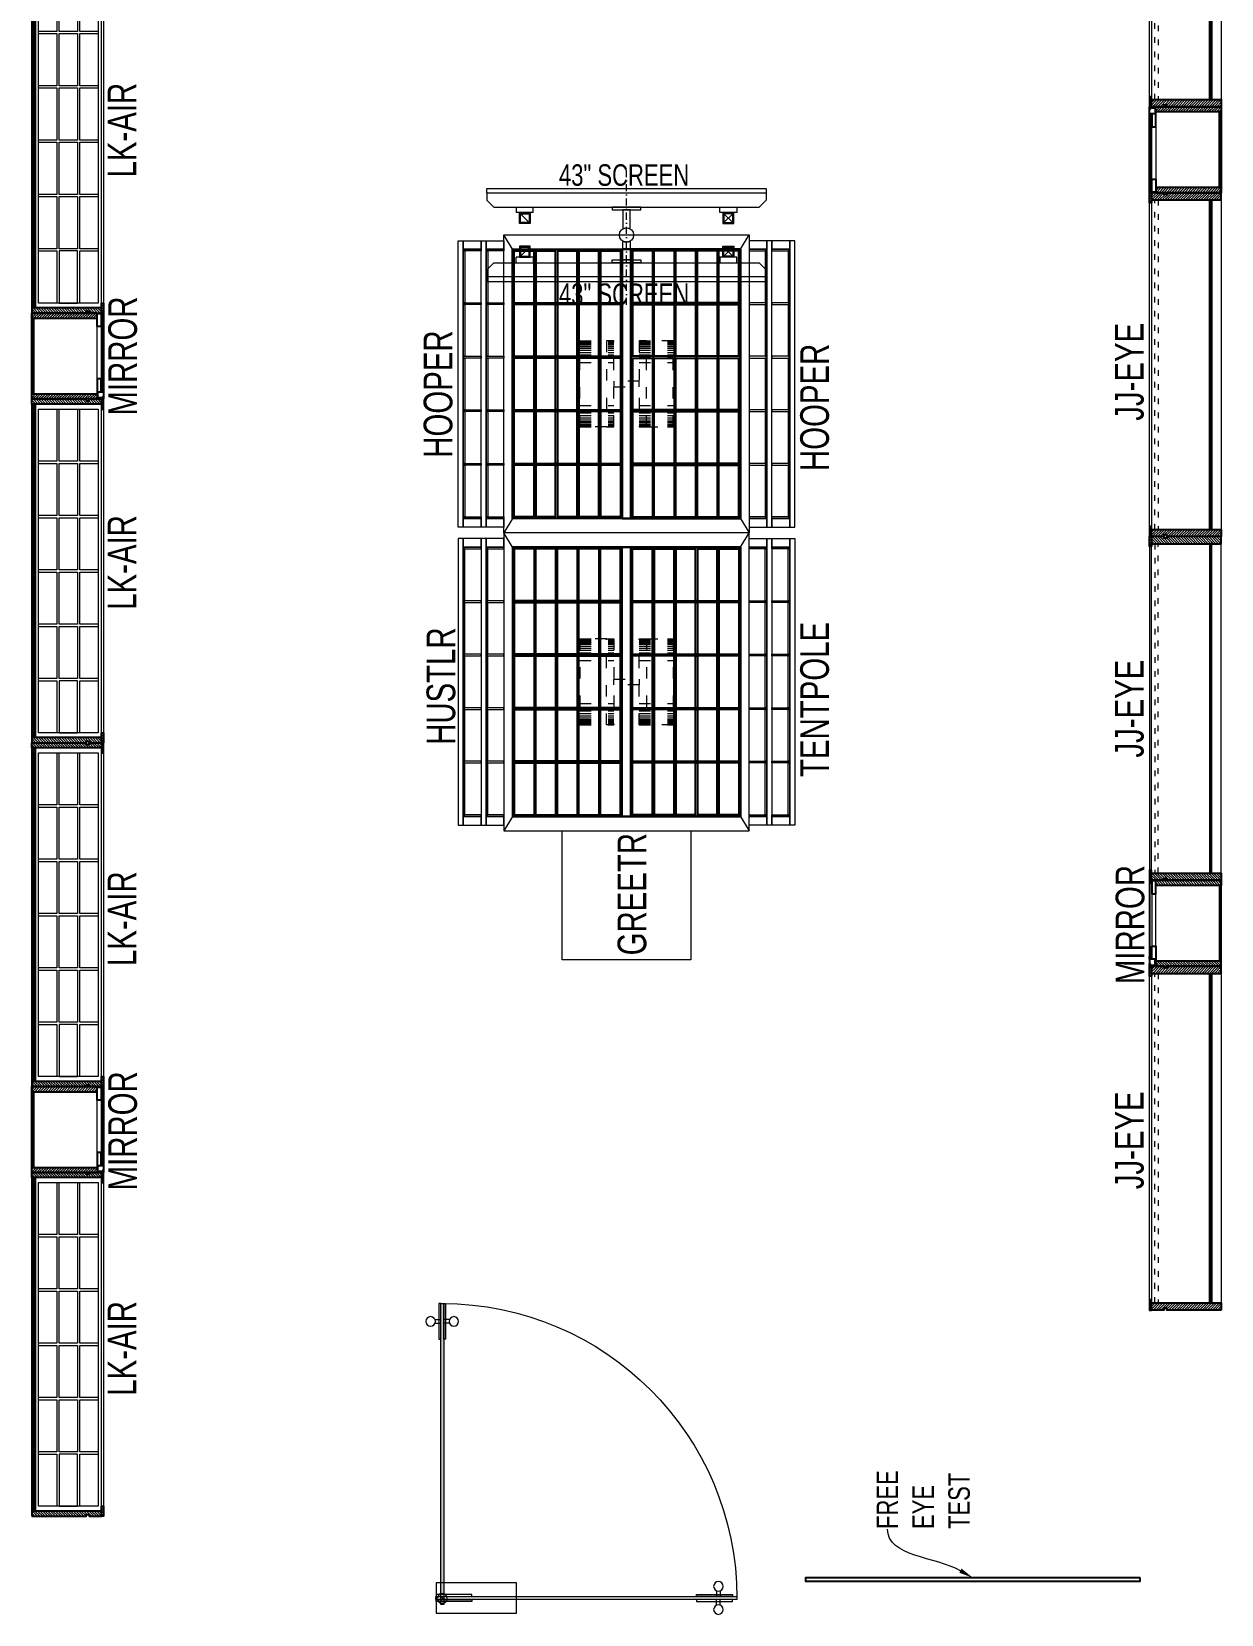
# Model space of a CAD drawing. Header units: feet. Extents: x 3453071 to 3457271, y -5471409 to -5447297.
# Drawn here: x 3453096 to 3457246, y -5471409 to -5465884 of the extents above; entities that cross this region are included whole.
import ezdxf
from ezdxf import colors
from ezdxf.entities.mleader import LeaderData, LeaderLine
from ezdxf.math import Vec2, Vec3

# ---------------------------------------------------------------- set-up
doc = ezdxf.new("R2010")
doc.units = ezdxf.units.FT
doc.header["$LTSCALE"] = 33
doc.header["$MEASUREMENT"] = 0
doc.linetypes.add('ACAD_ISO03W100', pattern=[30, 12, -18])
doc.linetypes.add('DASHDOT2', pattern=[0.5, 0.25, -0.125, 0, -0.125])
for name, color, linetype, lineweight in [('A-Glazing', 4, 'Continuous', 20), ('Glazing', 141, 'Continuous', 15), ('LENS-DIM', 252, 'Continuous', 5), ('LENS-TEXT', 31, 'Continuous', 5), ('LENS_DIMENSION', 193, 'Continuous', 0), ('LENS_TEXT', 31, 'Continuous', 5), ('LK-EQPMT', 3, 'Continuous', 18), ('LK-FF&E FLOOR', 1, 'Continuous', 9), ('LK-FF&E WALL', 1, 'Continuous', 9), ('LK-IT', 3, 'Continuous', 18), ('LN-ELEVATION-1', 81, 'Continuous', 25), ('LN-ELEVATION-2', 103, 'Continuous', 20), ('LN-ELEVATION-3', 125, 'Continuous', 18), ('LN-ELEVATION-4', 145, 'Continuous', 13), ('LN-ELEVATION-5', 167, 'Continuous', 5), ('LN-HATCH', 251, 'Continuous', 0), ('PLANO-TXT', 252, 'Continuous', 5)]:
    doc.layers.add(name, color=color, linetype=linetype, lineweight=lineweight)
doc.styles.add('LK TXT', font='GILC____.TTF', dxfattribs={"height": 100})
doc.styles.get("Standard").update_dxf_attribs({"font": 'GILC____.TTF'})
pattern_1 = [(45, (7858054.083674966, 3504049.203216764), (-4.490128060534575, 4.490128060534575), [])]

# ---------------------------------------------------------------- blocks, each defined once
blk = doc.blocks.new('VC HD 1200')
at = {"layer": 'LN-HATCH', "ltscale": 0.5}
h = blk.add_hatch(dxfattribs=at)
h.set_pattern_fill('ANSI31', color=256, scale=2)
h.set_pattern_definition([(45, (3760859.752907088, 1795248.935917533), (-4.490128060534575, 4.490128060534575), [])])
h.paths.add_polyline_path([(-1200, 250), (-1200, 60), (-1194, 60), (-1194, 50), (-1200, 50), (-1200, 6), (-1182, 6), (-1182, 250)])
h = blk.add_hatch(dxfattribs=at)
h.set_pattern_fill('ANSI31', color=256, scale=2)
h.set_pattern_definition(pattern_1)
h.paths.add_polyline_path([(0, 250), (0, 60), (-6, 60), (-6, 50), (0, 50), (0, 6), (-18, 6), (-18, 250)])
h = blk.add_hatch(dxfattribs=at)
h.set_pattern_fill('ANSI31', color=256, scale=2)
h.set_pattern_definition([(45, (7858047.083674965, 3504049.203216764), (-4.490128060534575, 4.490128060534575), [])])
h.paths.add_polyline_path([(-1165, 6), (-1165, 0), (-1200, 0), (-1200, 6)])
h = blk.add_hatch(dxfattribs=at)
h.set_pattern_fill('ANSI31', color=256, scale=2)
h.set_pattern_definition(pattern_1)
h.paths.add_polyline_path([(-28, 6), (-28, 0), (0, 0), (0, 6)])
at = {"layer": 'LN-ELEVATION-1', "ltscale": 0.5}
for points in [[(-1200, 250), (-1200, 60), (-1194, 60), (-1194, 50), (-1200, 50), (-1200, 6), (-1182, 6), (-1182, 250)], [(-18, 238), (-1182, 238), (-1182, 244), (-18, 244)], [(0, 250), (0, 60), (-6, 60), (-6, 50), (0, 50), (0, 6), (-18, 6), (-18, 250)], [(-1165, 6), (-1165, 0), (-1200, 0), (-1200, 6)], [(-35, 6), (-35, 0), (0, 0), (0, 6)]]:
    blk.add_lwpolyline(points, close=True, dxfattribs=at)
at = {"layer": 'LN-ELEVATION-3', "ltscale": 0.5}
for p, q in [((-1182, 250), (-18, 250)), ((-1165, 6), (-35, 6)), ((-35, 0), (-1165, 0))]:
    blk.add_line(p, q, dxfattribs=at)
for points in [[(-1165.000000000465, 226), (-35, 226), (-35, 18), (-1165.000000000465, 18)], [(-1165.000000000465, 226), (-983.3333333334886, 226), (-983.3333333334886, 162), (-1165.000000000465, 162)], [(-975.3333333334886, 226), (-793.6666666665112, 226), (-793.6666666665112, 162), (-975.3333333334886, 162)], [(-785.6666666665112, 226), (-603.9999999995342, 226), (-603.9999999995342, 162), (-785.6666666665112, 162)], [(-595.9999999995342, 226), (-414.3333333325572, 226), (-414.3333333325572, 162), (-595.9999999995342, 162)], [(-406.3333333325572, 226), (-224.6666666655801, 226), (-224.6666666655801, 162), (-406.3333333325572, 162)], [(-216.6666666655801, 226), (-34.99999999860302, 226), (-34.99999999860302, 162), (-216.6666666655801, 162)], [(-1165.000000000465, 90), (-983.3333333334886, 90), (-983.3333333334886, 154), (-1165.000000000465, 154)], [(-975.3333333334886, 154), (-793.6666666665112, 154), (-793.6666666665112, 90), (-975.3333333334886, 90)], [(-785.6666666665112, 154), (-603.9999999995342, 154), (-603.9999999995342, 90), (-785.6666666665112, 90)], [(-595.9999999995342, 154), (-414.3333333325572, 154), (-414.3333333325572, 90), (-595.9999999995342, 90)], [(-406.3333333325572, 154), (-224.6666666655801, 154), (-224.6666666655801, 90), (-406.3333333325572, 90)], [(-216.6666666655801, 154), (-34.99999999860302, 154), (-34.99999999860302, 90), (-216.6666666655801, 90)], [(-1165.000000000465, 82), (-983.3333333334886, 82), (-983.3333333334886, 18), (-1165.000000000465, 18)], [(-975.3333333334886, 82), (-793.6666666665112, 82), (-793.6666666665112, 18), (-975.3333333334886, 18)], [(-785.6666666665112, 82), (-603.9999999995342, 82), (-603.9999999995342, 18), (-785.6666666665112, 18)], [(-595.9999999995342, 82), (-414.3333333325572, 82), (-414.3333333325572, 18), (-595.9999999995342, 18)], [(-406.3333333325572, 82), (-224.6666666655801, 82), (-224.6666666655801, 18), (-406.3333333325572, 18)], [(-216.6666666655801, 82), (-34.99999999860302, 82), (-34.99999999860302, 18), (-216.6666666655801, 18)]]:
    blk.add_lwpolyline(points, close=True, dxfattribs=at)
blk = doc.blocks.new('MIRROR')
at = {"layer": 'LN-HATCH', "ltscale": 0.5}
h = blk.add_hatch(dxfattribs=at)
h.set_pattern_fill('ANSI31', color=256, scale=2)
h.set_pattern_definition([(45, (4060433.741624544, 1708720.786904081), (-4.490128060534575, 4.490128060534575), [])])
h.paths.add_polyline_path([(212.944788963403, 101.3407590774622), (230.944788963403, 101.3407590774622), (230.944788963403, -127.6592409225377), (212.944788963403, -127.6592409225377)])
h.paths.add_polyline_path([(230.944788963403, 95.34075907746227), (494.9447889634027, 95.34075907746227), (494.9447889634027, 101.3407590774622), (230.944788963403, 101.3407590774622)])
h.paths.add_polyline_path([(512.9447889634027, 101.3407590774622), (494.9447889634027, 101.3407590774622), (494.9447889634027, -127.6592409225377), (512.9447889634027, -127.6592409225377)])
at = {"layer": 'Defpoints'}
blk.add_lwpolyline([(512.9447889634027, 101.3407590774622), (212.944788963403, 101.3407590774622), (212.944788963403, -148.6592409225377), (512.9447889634027, -148.6592409225377)], close=True, dxfattribs=at)
at = {"layer": 'LN-ELEVATION-1'}
for points in [[(212.944788963403, 101.3407590774622), (230.944788963403, 101.3407590774622), (230.944788963403, -127.6592409225377), (212.944788963403, -127.6592409225377)], [(230.944788963403, 95.34075907746227), (494.9447889634027, 95.34075907746227), (494.9447889634027, 101.3407590774622), (230.944788963403, 101.3407590774622)], [(512.9447889634027, 101.3407590774622), (494.9447889634027, 101.3407590774622), (494.9447889634027, -127.6592409225377), (512.9447889634027, -127.6592409225377)], [(259.944788963403, -141.6592409225377), (259.944788963403, -127.6592409225377), (214.944788963403, -127.6592409225377), (214.944788963403, -148.6592409225377), (223.944788963403, -148.6592409225377), (223.944788963403, -147.1592409225377), (216.444788963403, -147.1592409225377), (216.444788963403, -141.6592409225377)], [(442.944788963403, -141.6592409225377), (442.944788963403, -127.6592409225377), (487.9447889634028, -127.6592409225377), (487.9447889634028, -148.6592409225377), (478.9447889634026, -148.6592409225377), (478.9447889634026, -147.1592409225377), (486.4447889634027, -147.1592409225377), (486.4447889634027, -141.6592409225377)], [(504.944788963403, -148.6592409225377), (504.944788963403, -147.1592409225377), (509.444788963403, -147.1592409225377), (509.444788963403, -129.1592409225377), (487.9447889634028, -129.1592409225377), (487.9447889634028, -127.6592409225377), (510.9447889634028, -127.6592409225377), (510.9447889634028, -148.6592409225377)]]:
    blk.add_lwpolyline(points, close=True, dxfattribs=at)
at = {"layer": 'LN-ELEVATION-2', "color": 4, "lineweight": 0}
blk.add_lwpolyline([(216.444788963403, -141.6592409225377), (486.4447889634027, -141.6592409225377), (486.4447889634027, -147.1592409225377), (216.444788963403, -147.1592409225377)], close=True, dxfattribs=at)
at = {"layer": 'LN-ELEVATION-2'}
blk.add_lwpolyline([(259.944788963403, -141.6592409225377), (442.944788963403, -141.6592409225377), (442.944788963403, -127.6592409225377), (259.944788963403, -127.6592409225377)], close=True, dxfattribs=at)
at = {"layer": 'LN-ELEVATION-4', "ltscale": 0.5}
blk.add_line((478.9447889634026, -148.6592409225377), (223.944788963403, -148.6592409225377), dxfattribs=at)
blk = doc.blocks.new('Entrance Door')
at = {"layer": 'Glazing', "ltscale": 111}
blk.add_hatch(color=256, dxfattribs=at).paths.add_polyline_path([(17.99099473876413, -34.75129568565171), (17.99099471291993, -1235.012101864617), (29.99849322240334, -1235.012195329997), (29.99849322240334, -34.75138915103162)])
at = {"layer": 'Glazing'}
for p, q in [((29.99849322240334, -54.24734310340136), (17.99099473806563, -66.24716577748768)), ((1117.775263165938, -31.3346381203155), (1117.775025084265, -54.25531062064692)), ((1132.77213879826, -31.33470794110326), (1132.771900715655, -54.25546639628009)), ((1117.775263165938, -89.17729233740828), (1117.775025084265, -66.25661983713508)), ((1132.77213879826, -89.17722251662055), (1132.771900715655, -66.2564640614437))]:
    blk.add_line(p, q, dxfattribs=at)
at = {"layer": 'Glazing', "ltscale": 44}
for p, q in [((-4.928852527402341, -1171.275461689627), (17.99181997287087, -1171.2756997713)), ((-4.928782706614583, -1156.278586057422), (17.99197574856225, -1156.278824140027)), ((52.91827064182143, -1156.278586057422), (29.99751218652818, -1156.278824140027)), ((52.9183404626092, -1171.275461689627), (29.99766796233598, -1171.2756997713))]:
    blk.add_line(p, q, dxfattribs=at)
at = {"layer": 'Glazing'}
for points in [[(319.9964879566105, -120.4965872626635), (-0.0010125414701179, -120.4940636975807), (0, 0), (319.9975004981971, -0.0025235651992261)], [(-0.000459537957795, -54.24703149817651), (142.4698589600157, -54.24851136654615), (142.4699368478032, -46.75007355085108), (-0.0003816557582468, -46.74912688095355)], [(1180.761898134951, -54.25596522906563), (1038.291579637094, -54.25448536057956), (1038.291657524765, -46.75604754488449), (1180.761976017267, -46.75806061184267)], [(-0.0005530033959076, -66.24703149788547), (142.4697654945776, -66.24851136631332), (142.4696876067901, -73.7469491820084), (-0.0006308857118711, -73.74493611505022)], [(1180.761804669629, -66.25596487795701), (1038.291486171656, -66.25448500947095), (1038.291408283869, -73.75292282516602), (1180.76172678743, -73.75386949512176)]]:
    blk.add_lwpolyline(points, close=True, dxfattribs=at)
at = {"layer": 'Glazing', "ltscale": 222}
blk.add_lwpolyline([(-1.50121477281209, -66.24702211975818), (1198.759591404232, -66.24725445284275), (1198.75968486967, -54.247254453192), (-1.501121307373978, -54.24702212004922)], close=True, dxfattribs=at)
at = {"layer": 'Glazing', "ltscale": 111}
blk.add_lwpolyline([(17.99099473876413, -34.75129568565171), (17.99099471291993, -1235.012101864617), (29.99849322240334, -1235.012195329997), (29.99849322240334, -34.75138915103162)], close=True, dxfattribs=at)
at = {"layer": 'Glazing', "ltscale": 44}
for points in [[(17.99247458123136, -1092.541783366585), (17.99099471291993, -1235.012101864617), (10.49255689710844, -1235.012023976829), (10.49456996412482, -1092.541705484386)], [(29.99701335385907, -1092.541783366585), (29.99849322240334, -1235.012101864617), (37.49693103798199, -1235.012023976829), (37.49491797096562, -1092.541705484386)]]:
    blk.add_lwpolyline(points, close=True, dxfattribs=at)
at = {"layer": 'Glazing'}
for centre, radius in [((1125.273782239877, -13.88121893891366), 18.99604246742586), ((23.99449473957066, -58.74634342861828), 19.75098521342749), ((1125.273782239877, -106.6307115188101), 18.99604246742586)]:
    blk.add_circle(centre, radius, dxfattribs=at)
at = {"layer": 'Glazing', "ltscale": 44}
for centre in [(-22.38227170880418, -1163.77694261563), (70.37175964389462, -1163.77694261563)]:
    blk.add_circle(centre, 18.99604246742586, dxfattribs=at)
at = {"layer": 'Glazing', "ltscale": 222}
blk.add_arc((23.99474398011808, -60.24725444044452), 1174.764894121221, 270, 359.9995537331821, dxfattribs=at)
blk = doc.blocks.new('JJ SH 1200')
at = {"layer": 'LN-HATCH', "ltscale": 0.5}
h = blk.add_hatch(dxfattribs=at)
h.set_pattern_fill('ANSI31', color=256, scale=2)
h.set_pattern_definition([(45, (4097187.330767878, 1708800.267299229), (-4.490128060534575, 4.490128060534575), [])])
h.paths.add_polyline_path([(792.0591651862488, 220), (792.0591651862488, 30), (786.0591651862486, 30), (786.0591651862486, 20), (792.0591651862488, 20), (792.0591651862488, -24), (767.0591651862488, -24), (767.0591651862488, 220)])
h.paths.add_polyline_path([(-382.9408348137513, 180), (767.0591651862488, 180), (767.0591651862488, 186), (-382.9408348137513, 186)])
h.paths.add_polyline_path([(757.0591651862486, -24), (757.0591651862486, -30), (792.0591651862488, -30), (792.0591651862488, -24)])
h.paths.add_polyline_path([(-407.9408348137512, 220), (-407.9408348137512, 30), (-401.9408348137512, 30), (-401.9408348137512, 20), (-407.9408348137512, 20), (-407.9408348137512, -24), (-382.9408348137513, -24), (-382.9408348137513, 220)])
h.paths.add_polyline_path([(-372.9408348137513, -24), (-372.9408348137513, -30), (-407.9408348137512, -30), (-407.9408348137512, -24)])
at = {"layer": 'LN-ELEVATION-1', "ltscale": 0.5}
for points in [[(-407.9408348137512, 220), (-407.9408348137512, 30), (-401.9408348137512, 30), (-401.9408348137512, 20), (-407.9408348137512, 20), (-407.9408348137512, -24), (-382.9408348137513, -24), (-382.9408348137513, 220)], [(-382.9408348137513, 180), (767.0591651862488, 180), (767.0591651862488, 186), (-382.9408348137513, 186)], [(792.0591651862488, 220), (792.0591651862488, 30), (786.0591651862486, 30), (786.0591651862486, 20), (792.0591651862488, 20), (792.0591651862488, -24), (767.0591651862488, -24), (767.0591651862488, 220)], [(-372.9408348137513, -24), (-372.9408348137513, -30), (-407.9408348137512, -30), (-407.9408348137512, -24)], [(757.0591651862486, -24), (757.0591651862486, -30), (792.0591651862488, -30), (792.0591651862488, -24)]]:
    blk.add_lwpolyline(points, close=True, dxfattribs=at)
at = {"layer": 'LN-ELEVATION-3', "ltscale": 0.5}
for p, q in [((767.0591651862488, 220), (-382.9408348137513, 220)), ((757.0591651862486, -24), (-372.9408348137513, -24)), ((-372.9408348137513, -30), (757.0591651862486, -30))]:
    blk.add_line(p, q, dxfattribs=at)
at = {"layer": 'LN-ELEVATION-4', "linetype": 'ACAD_ISO03W100', "ltscale": 0.05}
blk.add_lwpolyline([(767.0591651862488, 0), (-382.9408348137513, 0), (-382.9408348137513, -12), (767.0591651862488, -12)], close=True, dxfattribs=at)
blk = doc.blocks.new('ffgd')
at = {"layer": 'LN-ELEVATION-4', "linetype": 'ACAD_ISO03W100', "ltscale": 0.1}
blk.add_lwpolyline([(0, 47.31184294237753), (0, -41.46233547315932), (-20, -41.46233547315932), (-20, 47.31184294237753)], close=True, dxfattribs=at)
at = {"layer": 'LN-ELEVATION-5', "linetype": 'ACAD_ISO03W100', "ltscale": 0.1}
for p, q in [((-159.8999999999068, 165.715584376594), (-159.8999999999068, 47.31184294237753)), ((-159.6999999997206, 165.715584376594), (-159.6999999997206, 47.31184294237753)), ((-159.3999999999068, 165.715584376594), (-159.3999999999068, 47.31184294237753)), ((-159, 165.715584376594), (-159, 47.31184294237753)), ((-158.5, 165.715584376594), (-158.5, 47.31184294237753)), ((-157.8999999999068, 165.715584376594), (-157.8999999999068, 47.31184294237753)), ((-157.1000000000931, 165.715584376594), (-157.1000000000931, 47.31184294237753)), ((-156.1000000000931, 165.715584376594), (-156.1000000000931, 47.31184294237753)), ((-154.1000000000931, 165.715584376594), (-154.1000000000931, 47.31184294237753)), ((-151.1000000000931, 165.715584376594), (-151.1000000000931, 47.31184294237753)), ((-146.1000000000931, 165.715584376594), (-146.1000000000931, 47.31184294237753)), ((-141.1000000000931, 165.715584376594), (-141.1000000000931, 47.31184294237753)), ((-135.1000000000931, 165.715584376594), (-135.1000000000931, 47.31184294237753)), ((-128.1000000000931, 165.715584376594), (-128.1000000000931, 47.31184294237753)), ((-120.1000000000931, 165.715584376594), (-120.1000000000931, 47.31184294237753)), ((-111.1000000000931, 165.715584376594), (-111.1000000000931, 47.31184294237753)), ((-102.1000000000931, 165.715584376594), (-102.1000000000931, 47.31184294237753)), ((-85, 165.715584376594), (-85, 47.31184294237753)), ((65, 165.715584376594), (65, 47.31184294237753)), ((82.10000000009315, 165.715584376594), (82.10000000009315, 47.31184294237753)), ((91.10000000009312, 165.715584376594), (91.10000000009312, 47.31184294237753)), ((100.1000000000931, 165.715584376594), (100.1000000000931, 47.31184294237753)), ((108.1000000000931, 165.715584376594), (108.1000000000931, 47.31184294237753)), ((115.1000000000931, 165.715584376594), (115.1000000000931, 47.31184294237753)), ((121.1000000000931, 165.715584376594), (121.1000000000931, 47.31184294237753)), ((126.1000000000931, 165.715584376594), (126.1000000000931, 47.31184294237753)), ((131.1000000000931, 165.715584376594), (131.1000000000931, 47.31184294237753)), ((134.1000000000931, 165.715584376594), (134.1000000000931, 47.31184294237753)), ((136.1000000000931, 165.715584376594), (136.1000000000931, 47.31184294237753)), ((137.1000000000931, 165.715584376594), (137.1000000000931, 47.31184294237753)), ((137.8999999999068, 165.715584376594), (137.8999999999068, 47.31184294237753)), ((138.5, 165.715584376594), (138.5, 47.31184294237753)), ((139, 165.715584376594), (139, 47.31184294237753)), ((139.3999999999067, 165.715584376594), (139.3999999999067, 47.31184294237753)), ((139.6999999997206, 165.715584376594), (139.6999999997206, 47.31184294237753)), ((139.8999999999068, 165.715584376594), (139.8999999999068, 47.31184294237753)), ((-159.8999999999068, -41.46233547315932), (-159.8999999999068, -159.8660769073758)), ((-159.6999999997206, -41.46233547315932), (-159.6999999997206, -159.8660769073758)), ((-159.3999999999068, -41.46233547315932), (-159.3999999999068, -159.8660769073758)), ((-159, -41.46233547315932), (-159, -159.8660769073758)), ((-158.5, -41.46233547315932), (-158.5, -159.8660769073758)), ((-157.8999999999068, -41.46233547315932), (-157.8999999999068, -159.8660769073758)), ((-157.1000000000931, -41.46233547315932), (-157.1000000000931, -159.8660769073758)), ((-156.1000000000931, -41.46233547315932), (-156.1000000000931, -159.8660769073758)), ((-154.1000000000931, -41.46233547315932), (-154.1000000000931, -159.8660769073758)), ((-151.1000000000931, -41.46233547315932), (-151.1000000000931, -159.8660769073758)), ((-146.1000000000931, -41.46233547315932), (-146.1000000000931, -159.8660769073758)), ((-141.1000000000931, -41.46233547315932), (-141.1000000000931, -159.8660769073758)), ((-135.1000000000931, -41.46233547315932), (-135.1000000000931, -159.8660769073758)), ((-128.1000000000931, -41.46233547315932), (-128.1000000000931, -159.8660769073758)), ((-120.1000000000931, -41.46233547315932), (-120.1000000000931, -159.8660769073758)), ((-111.1000000000931, -41.46233547315932), (-111.1000000000931, -159.8660769073758)), ((-102.1000000000931, -41.46233547315932), (-102.1000000000931, -159.8660769073758)), ((-85, -41.46233547315932), (-85, -159.8660769073758)), ((65, -41.46233547315932), (65, -159.8660769073758)), ((82.10000000009315, -41.46233547315932), (82.10000000009315, -159.8660769073758)), ((91.10000000009312, -41.46233547315932), (91.10000000009312, -159.8660769073758)), ((100.1000000000931, -41.46233547315932), (100.1000000000931, -159.8660769073758)), ((108.1000000000931, -41.46233547315932), (108.1000000000931, -159.8660769073758)), ((115.1000000000931, -41.46233547315932), (115.1000000000931, -159.8660769073758)), ((121.1000000000931, -41.46233547315932), (121.1000000000931, -159.8660769073758)), ((126.1000000000931, -41.46233547315932), (126.1000000000931, -159.8660769073758)), ((131.1000000000931, -41.46233547315932), (131.1000000000931, -159.8660769073758)), ((134.1000000000931, -41.46233547315932), (134.1000000000931, -159.8660769073758)), ((136.1000000000931, -41.46233547315932), (136.1000000000931, -159.8660769073758)), ((137.1000000000931, -41.46233547315932), (137.1000000000931, -159.8660769073758)), ((137.8999999999068, -41.46233547315932), (137.8999999999068, -159.8660769073758)), ((138.5, -41.46233547315932), (138.5, -159.8660769073758)), ((139, -41.46233547315932), (139, -159.8660769073758)), ((139.3999999999067, -41.46233547315932), (139.3999999999067, -159.8660769073758)), ((139.6999999997206, -41.46233547315932), (139.6999999997206, -159.8660769073758)), ((139.8999999999068, -41.46233547315932), (139.8999999999068, -159.8660769073758))]:
    blk.add_line(p, q, dxfattribs=at)
for points in [[(140, 72.9897628070321), (140, 165.715584376594), (-160, 165.715584376594), (-160, 72.9897628070321)], [(140, -67.14025533781387), (140, -159.8660769073758), (-160, -159.8660769073758), (-160, -67.14025533781387)]]:
    blk.add_lwpolyline(points, dxfattribs=at)
for points in [[(140, 72.9897628070321), (140, 47.31184294237753), (-160, 47.31184294237753), (-160, 72.9897628070321)], [(140, -41.46233547315932), (140, -67.14025533781387), (-160, -67.14025533781387), (-160, -41.46233547315932)]]:
    blk.add_lwpolyline(points, close=True, dxfattribs=at)
blk = doc.blocks.new('EURO 1040 x 1175')
at = {"layer": 'LN-ELEVATION-1'}
for points in [[(-470, -327.434990927577), (470, -327.434990927577), (470, 467.5650090724229), (-470, 467.5650090724229)], [(-470, 85.06500907242298), (470, 85.06500907242298), (470, 467.5650090724229), (-470, 467.5650090724229)], [(-283.2000000029802, 85.06500907242298), (-277.2000000029802, 85.06500907242298), (-277.2000000029802, 467.5650090724229), (-283.2000000029802, 467.5650090724229)], [(-96.40000000596046, 85.06500907242298), (-90.40000000596045, 85.06500907242298), (-90.40000000596045, 467.5650090724229), (-96.40000000596046, 467.5650090724229)], [(90.3999999910593, 85.06500907242298), (96.3999999910593, 85.06500907242298), (96.3999999910593, 467.5650090724229), (90.3999999910593, 467.5650090724229)], [(277.1999999880791, 85.06500907242298), (283.1999999880791, 85.06500907242298), (283.1999999880791, 467.5650090724229), (277.1999999880791, 467.5650090724229)], [(-470.0000000149008, 386.565009072423), (-283.2000000029802, 386.565009072423), (-283.2000000029802, 392.565009072423), (-470.0000000149008, 392.565009072423)], [(-277.2000000178814, 386.565009072423), (-96.40000000596046, 386.565009072423), (-96.40000000596046, 392.565009072423), (-277.2000000178814, 392.565009072423)], [(-90.40000002086165, 386.565009072423), (90.3999999910593, 386.565009072423), (90.3999999910593, 392.565009072423), (-90.40000002086165, 392.565009072423)], [(96.39999997615817, 386.565009072423), (277.1999999880791, 386.565009072423), (277.1999999880791, 392.565009072423), (96.39999997615817, 392.565009072423)], [(283.1999999880791, 386.565009072423), (470, 386.565009072423), (470, 392.565009072423), (283.1999999880791, 392.565009072423)], [(-470.0000000149008, 311.190009072423), (-283.2000000029802, 311.190009072423), (-283.2000000029802, 317.190009072423), (-470.0000000149008, 317.190009072423)], [(-277.2000000178814, 311.190009072423), (-96.40000000596046, 311.190009072423), (-96.40000000596046, 317.190009072423), (-277.2000000178814, 317.190009072423)], [(-90.40000002086165, 311.190009072423), (90.3999999910593, 311.190009072423), (90.3999999910593, 317.190009072423), (-90.40000002086165, 317.190009072423)], [(96.39999997615817, 311.190009072423), (277.1999999880791, 311.190009072423), (277.1999999880791, 317.190009072423), (96.39999997615817, 317.190009072423)], [(283.1999999880791, 311.190009072423), (470, 311.190009072423), (470, 317.190009072423), (283.1999999880791, 317.190009072423)], [(-470.0000000149008, 235.815009072423), (-283.2000000029802, 235.815009072423), (-283.2000000029802, 241.815009072423), (-470.0000000149008, 241.815009072423)], [(-277.2000000178814, 235.815009072423), (-96.40000000596046, 235.815009072423), (-96.40000000596046, 241.815009072423), (-277.2000000178814, 241.815009072423)], [(-90.40000002086165, 235.815009072423), (90.3999999910593, 235.815009072423), (90.3999999910593, 241.815009072423), (-90.40000002086165, 241.815009072423)], [(96.39999997615817, 235.815009072423), (277.1999999880791, 235.815009072423), (277.1999999880791, 241.815009072423), (96.39999997615817, 241.815009072423)], [(283.1999999880791, 235.815009072423), (470, 235.815009072423), (470, 241.815009072423), (283.1999999880791, 241.815009072423)], [(-470.0000000149008, 160.440009072423), (-283.2000000029802, 160.440009072423), (-283.2000000029802, 166.440009072423), (-470.0000000149008, 166.440009072423)], [(-277.2000000178814, 160.440009072423), (-96.40000000596046, 160.440009072423), (-96.40000000596046, 166.440009072423), (-277.2000000178814, 166.440009072423)], [(-90.40000002086165, 160.440009072423), (90.3999999910593, 160.440009072423), (90.3999999910593, 166.440009072423), (-90.40000002086165, 166.440009072423)], [(96.39999997615817, 160.440009072423), (277.1999999880791, 160.440009072423), (277.1999999880791, 166.440009072423), (96.39999997615817, 166.440009072423)], [(283.1999999880791, 160.440009072423), (470, 160.440009072423), (470, 166.440009072423), (283.1999999880791, 166.440009072423)], [(-470, 85.06500907242298), (470, 85.06500907242298), (470, 55.06500907242298), (-470, 55.06500907242298)], [(-470, 55.06500907242298), (470, 55.06500907242298), (470, -327.434990927577), (-470, -327.434990927577)], [(-283.2000000029802, 55.06500907242298), (-277.2000000029802, 55.06500907242298), (-277.2000000029802, -327.434990927577), (-283.2000000029802, -327.434990927577)], [(-96.40000000596046, 55.06500907242298), (-90.40000000596045, 55.06500907242298), (-90.40000000596045, -327.434990927577), (-96.40000000596046, -327.434990927577)], [(90.3999999910593, 55.06500907242298), (96.3999999910593, 55.06500907242298), (96.3999999910593, -327.434990927577), (90.3999999910593, -327.434990927577)], [(277.1999999880791, 55.06500907242298), (283.1999999880791, 55.06500907242298), (283.1999999880791, -327.434990927577), (277.1999999880791, -327.434990927577)], [(-470.0000000149008, -20.30999092757702), (-283.2000000029802, -20.30999092757702), (-283.2000000029802, -26.30999092757702), (-470.0000000149008, -26.30999092757702)], [(-277.2000000178814, -20.30999092757702), (-96.40000000596046, -20.30999092757702), (-96.40000000596046, -26.30999092757702), (-277.2000000178814, -26.30999092757702)], [(-90.40000002086165, -20.30999092757702), (90.3999999910593, -20.30999092757702), (90.3999999910593, -26.30999092757702), (-90.40000002086165, -26.30999092757702)], [(96.39999997615817, -20.30999092757702), (277.1999999880791, -20.30999092757702), (277.1999999880791, -26.30999092757702), (96.39999997615817, -26.30999092757702)], [(283.1999999880791, -20.30999092757702), (470, -20.30999092757702), (470, -26.30999092757702), (283.1999999880791, -26.30999092757702)], [(-470.0000000149008, -95.68499092757702), (-283.2000000029802, -95.68499092757702), (-283.2000000029802, -101.684990927577), (-470.0000000149008, -101.684990927577)], [(-277.2000000178814, -95.68499092757702), (-96.40000000596046, -95.68499092757702), (-96.40000000596046, -101.684990927577), (-277.2000000178814, -101.684990927577)], [(-90.40000002086165, -95.68499092757702), (90.3999999910593, -95.68499092757702), (90.3999999910593, -101.684990927577), (-90.40000002086165, -101.684990927577)], [(96.39999997615817, -95.68499092757702), (277.1999999880791, -95.68499092757702), (277.1999999880791, -101.684990927577), (96.39999997615817, -101.684990927577)], [(283.1999999880791, -95.68499092757702), (470, -95.68499092757702), (470, -101.684990927577), (283.1999999880791, -101.684990927577)], [(-470.0000000149008, -171.059990927577), (-283.2000000029802, -171.059990927577), (-283.2000000029802, -177.059990927577), (-470.0000000149008, -177.059990927577)], [(-277.2000000178814, -171.059990927577), (-96.40000000596046, -171.059990927577), (-96.40000000596046, -177.059990927577), (-277.2000000178814, -177.059990927577)], [(-90.40000002086165, -171.059990927577), (90.3999999910593, -171.059990927577), (90.3999999910593, -177.059990927577), (-90.40000002086165, -177.059990927577)], [(96.39999997615817, -171.059990927577), (277.1999999880791, -171.059990927577), (277.1999999880791, -177.059990927577), (96.39999997615817, -177.059990927577)], [(283.1999999880791, -171.059990927577), (470, -171.059990927577), (470, -177.059990927577), (283.1999999880791, -177.059990927577)], [(-470.0000000149008, -246.434990927577), (-283.2000000029802, -246.434990927577), (-283.2000000029802, -252.434990927577), (-470.0000000149008, -252.434990927577)], [(-277.2000000178814, -246.434990927577), (-96.40000000596046, -246.434990927577), (-96.40000000596046, -252.434990927577), (-277.2000000178814, -252.434990927577)], [(-90.40000002086165, -246.434990927577), (90.3999999910593, -246.434990927577), (90.3999999910593, -252.434990927577), (-90.40000002086165, -252.434990927577)], [(96.39999997615817, -246.434990927577), (277.1999999880791, -246.434990927577), (277.1999999880791, -252.434990927577), (96.39999997615817, -252.434990927577)], [(283.1999999880791, -246.434990927577), (470, -246.434990927577), (470, -252.434990927577), (283.1999999880791, -252.434990927577)]]:
    blk.add_lwpolyline(points, close=True, dxfattribs=at)
for points in [[(-283.2000000029802, 461.5650090724228), (-464, 461.5650090724228), (-464, 317.190009072423)], [(-96.40000000596046, 461.5650090724228), (-277.2000000029802, 461.5650090724228)], [(90.3999999910593, 461.5650090724228), (-90.40000000596045, 461.5650090724228)], [(277.1999999880791, 461.5650090724228), (96.3999999910593, 461.5650090724228)], [(464, 317.190009072423), (464, 461.5650090724228), (283.1999999880791, 461.5650090724228)], [(-464, 311.190009072423), (-464, 241.815009072423)], [(464, 241.815009072423), (464, 311.190009072423)], [(-464, 235.815009072423), (-464, 166.440009072423)], [(464, 166.440009072423), (464, 235.815009072423)], [(-464, 160.440009072423), (-464, 91.06500907242297), (-283.2000000029802, 91.06500907242297)], [(283.1999999880791, 91.06500907242297), (464, 91.06500907242297), (464, 160.440009072423)], [(-277.2000000029802, 91.06500907242297), (-96.40000000596046, 91.06500907242297)], [(-90.40000000596045, 91.06500907242297), (90.3999999910593, 91.06500907242297)], [(96.3999999910593, 91.06500907242297), (277.1999999880791, 91.06500907242297)], [(-464, -20.30999092757702), (-464, 49.06500907242298), (-283.2000000029802, 49.06500907242298)], [(-277.2000000029802, 49.06500907242298), (-96.40000000596046, 49.06500907242298)], [(-90.40000000596045, 49.06500907242298), (90.3999999910593, 49.06500907242298)], [(96.3999999910593, 49.06500907242298), (277.1999999880791, 49.06500907242298)], [(283.1999999880791, 49.06500907242298), (464, 49.06500907242298), (464, -20.30999092757702)], [(-464, -95.68499092757702), (-464, -26.30999092757702)], [(464, -26.30999092757702), (464, -95.68499092757702)], [(-464, -171.059990927577), (-464, -101.684990927577)], [(464, -101.684990927577), (464, -171.059990927577)], [(-283.2000000029802, -321.434990927577), (-464, -321.434990927577), (-464, -177.059990927577)], [(464, -177.059990927577), (464, -321.434990927577), (283.1999999880791, -321.434990927577)], [(-96.40000000596046, -321.434990927577), (-277.2000000029802, -321.434990927577)], [(90.3999999910593, -321.434990927577), (-90.40000000596045, -321.434990927577)], [(277.1999999880791, -321.434990927577), (96.3999999910593, -321.434990927577)]]:
    blk.add_lwpolyline(points, dxfattribs=at)
at = {"layer": 'LN-ELEVATION-2'}
blk.add_lwpolyline([(-520, -357.434990927577), (520, -357.434990927577), (520, 497.5650090724228), (-520, 497.5650090724228)], close=True, dxfattribs=at)
for points in [[(-470, 467.5650090724229), (-520, 497.5650090724228)], [(470, 467.5650090724229), (520, 497.5650090724228)], [(-470, -327.434990927577), (-520, -357.434990927577)], [(470, -327.434990927577), (520, -357.434990927577)]]:
    blk.add_lwpolyline(points, dxfattribs=at)
at = {"layer": 'LN-ELEVATION-3'}
for points in [[(-500, 559.5650090724229), (500, 559.5650090724229), (500, 577.5650090724228), (-500, 577.5650090724228)], [(-500, 497.5650090724228), (-470, 497.5650090724228), (-470, 559.5650090724229), (-500, 559.5650090724229)], [(470, 497.5650090724228), (500, 497.5650090724228), (500, 559.5650090724229), (470, 559.5650090724229)], [(-500, -357.434990927577), (-470, -357.434990927577), (-470, -419.434990927577), (-500, -419.434990927577)], [(470, -357.434990927577), (500, -357.434990927577), (500, -419.434990927577), (470, -419.434990927577)], [(-500, -419.434990927577), (500, -419.434990927577), (500, -437.4349909275768), (-500, -437.4349909275768)]]:
    blk.add_lwpolyline(points, close=True, dxfattribs=at)
at = {"layer": 'LN-ELEVATION-4'}
for points in [[(-500, 639.5650090724228), (500, 639.5650090724228), (500, 657.565009072423), (-500, 657.565009072423)], [(-500, 577.5650090724228), (-470, 577.5650090724228), (-470, 639.5650090724228), (-500, 639.5650090724228)], [(470, 577.5650090724228), (500, 577.5650090724228), (500, 639.5650090724228), (470, 639.5650090724228)], [(-470, 497.5650090724228), (-464, 497.5650090724228), (-464, 559.5650090724229), (-470, 559.5650090724229)], [(-464, 553.565009072423), (-283.2000000029802, 553.565009072423), (-283.2000000029802, 559.5650090724229), (-464, 559.5650090724229)], [(-283.2000000029802, 497.5650090724228), (-277.2000000029802, 497.5650090724228), (-277.2000000029802, 559.5650090724229), (-283.2000000029802, 559.5650090724229)], [(-277.2000000029802, 553.565009072423), (-96.40000000596046, 553.565009072423), (-96.40000000596046, 559.5650090724229), (-277.2000000029802, 559.5650090724229)], [(-96.40000000596046, 497.5650090724228), (-90.40000000596045, 497.5650090724228), (-90.40000000596045, 559.5650090724229), (-96.40000000596046, 559.5650090724229)], [(-90.40000000596045, 553.565009072423), (90.3999999910593, 553.565009072423), (90.3999999910593, 559.5650090724229), (-90.40000000596045, 559.5650090724229)], [(90.3999999910593, 497.5650090724228), (96.3999999910593, 497.5650090724228), (96.3999999910593, 559.5650090724229), (90.3999999910593, 559.5650090724229)], [(96.3999999910593, 553.565009072423), (277.1999999880791, 553.565009072423), (277.1999999880791, 559.5650090724229), (96.3999999910593, 559.5650090724229)], [(277.1999999880791, 497.5650090724228), (283.1999999880791, 497.5650090724228), (283.1999999880791, 559.5650090724229), (277.1999999880791, 559.5650090724229)], [(283.1999999880791, 553.565009072423), (463.9999999850988, 553.565009072423), (463.9999999850988, 559.5650090724229), (283.1999999880791, 559.5650090724229)], [(464, 497.5650090724228), (470, 497.5650090724228), (470, 559.5650090724229), (464, 559.5650090724229)], [(-470, -357.434990927577), (-464, -357.434990927577), (-464, -419.434990927577), (-470, -419.434990927577)], [(-283.2000000029802, -357.434990927577), (-277.2000000029802, -357.434990927577), (-277.2000000029802, -419.434990927577), (-283.2000000029802, -419.434990927577)], [(-96.40000000596046, -357.434990927577), (-90.40000000596045, -357.434990927577), (-90.40000000596045, -419.434990927577), (-96.40000000596046, -419.434990927577)], [(90.3999999910593, -357.434990927577), (96.3999999910593, -357.434990927577), (96.3999999910593, -419.434990927577), (90.3999999910593, -419.434990927577)], [(277.1999999880791, -357.434990927577), (283.1999999880791, -357.434990927577), (283.1999999880791, -419.434990927577), (277.1999999880791, -419.434990927577)], [(464, -357.434990927577), (470, -357.434990927577), (470, -419.434990927577), (464, -419.434990927577)], [(-500, -437.4349909275768), (-470, -437.4349909275768), (-470, -499.4349909275769), (-500, -499.4349909275769)], [(-464, -413.4349909275768), (-283.2000000029802, -413.4349909275768), (-283.2000000029802, -419.434990927577), (-464, -419.434990927577)], [(-277.2000000029802, -413.4349909275768), (-96.40000000596046, -413.4349909275768), (-96.40000000596046, -419.434990927577), (-277.2000000029802, -419.434990927577)], [(-90.40000000596045, -413.4349909275768), (90.3999999910593, -413.4349909275768), (90.3999999910593, -419.434990927577), (-90.40000000596045, -419.434990927577)], [(96.3999999910593, -413.4349909275768), (277.1999999880791, -413.4349909275768), (277.1999999880791, -419.434990927577), (96.3999999910593, -419.434990927577)], [(283.1999999880791, -413.4349909275768), (463.9999999850988, -413.4349909275768), (463.9999999850988, -419.434990927577), (283.1999999880791, -419.434990927577)], [(470, -437.4349909275768), (500, -437.4349909275768), (500, -499.4349909275769), (470, -499.4349909275769)], [(-500, -499.4349909275769), (500, -499.4349909275769), (500, -517.434990927577), (-500, -517.434990927577)]]:
    blk.add_lwpolyline(points, close=True, dxfattribs=at)
at = {"layer": 'LN-ELEVATION-5'}
for points in [[(-470, 577.5650090724228), (-464, 577.5650090724228), (-464, 639.5650090724228), (-470, 639.5650090724228)], [(-464, 633.565009072423), (-283.2000000029802, 633.565009072423), (-283.2000000029802, 639.5650090724228), (-464, 639.5650090724228)], [(-283.2000000029802, 577.5650090724228), (-277.2000000029802, 577.5650090724228), (-277.2000000029802, 639.5650090724228), (-283.2000000029802, 639.5650090724228)], [(-277.2000000029802, 633.565009072423), (-96.40000000596046, 633.565009072423), (-96.40000000596046, 639.5650090724228), (-277.2000000029802, 639.5650090724228)], [(-96.40000000596046, 577.5650090724228), (-90.40000000596045, 577.5650090724228), (-90.40000000596045, 639.5650090724228), (-96.40000000596046, 639.5650090724228)], [(-90.40000000596045, 633.565009072423), (90.3999999910593, 633.565009072423), (90.3999999910593, 639.5650090724228), (-90.40000000596045, 639.5650090724228)], [(90.3999999910593, 577.5650090724228), (96.3999999910593, 577.5650090724228), (96.3999999910593, 639.5650090724228), (90.3999999910593, 639.5650090724228)], [(96.3999999910593, 633.565009072423), (277.1999999880791, 633.565009072423), (277.1999999880791, 639.5650090724228), (96.3999999910593, 639.5650090724228)], [(277.1999999880791, 577.5650090724228), (283.1999999880791, 577.5650090724228), (283.1999999880791, 639.5650090724228), (277.1999999880791, 639.5650090724228)], [(283.1999999880791, 633.565009072423), (463.9999999850988, 633.565009072423), (463.9999999850988, 639.5650090724228), (283.1999999880791, 639.5650090724228)], [(464, 577.5650090724228), (470, 577.5650090724228), (470, 639.5650090724228), (464, 639.5650090724228)], [(-470, -437.4349909275768), (-464, -437.4349909275768), (-464, -499.4349909275769), (-470, -499.4349909275769)], [(-283.2000000029802, -437.4349909275768), (-277.2000000029802, -437.4349909275768), (-277.2000000029802, -499.4349909275769), (-283.2000000029802, -499.4349909275769)], [(-96.40000000596046, -437.4349909275768), (-90.40000000596045, -437.4349909275768), (-90.40000000596045, -499.4349909275769), (-96.40000000596046, -499.4349909275769)], [(90.3999999910593, -437.4349909275768), (96.3999999910593, -437.4349909275768), (96.3999999910593, -499.4349909275769), (90.3999999910593, -499.4349909275769)], [(277.1999999880791, -437.4349909275768), (283.1999999880791, -437.4349909275768), (283.1999999880791, -499.4349909275769), (277.1999999880791, -499.4349909275769)], [(464, -437.4349909275768), (470, -437.4349909275768), (470, -499.4349909275769), (464, -499.4349909275769)], [(-464, -493.4349909275769), (-283.2000000029802, -493.4349909275769), (-283.2000000029802, -499.4349909275769), (-464, -499.4349909275769)], [(-277.2000000029802, -493.4349909275769), (-96.40000000596046, -493.4349909275769), (-96.40000000596046, -499.4349909275769), (-277.2000000029802, -499.4349909275769)], [(-90.40000000596045, -493.4349909275769), (90.3999999910593, -493.4349909275769), (90.3999999910593, -499.4349909275769), (-90.40000000596045, -499.4349909275769)], [(96.3999999910593, -493.4349909275769), (277.1999999880791, -493.4349909275769), (277.1999999880791, -499.4349909275769), (96.3999999910593, -499.4349909275769)], [(283.1999999880791, -493.4349909275769), (463.9999999850988, -493.4349909275769), (463.9999999850988, -499.4349909275769), (283.1999999880791, -499.4349909275769)]]:
    blk.add_lwpolyline(points, close=True, dxfattribs=at)
at = {"layer": 'LENS-DIM'}
blk.add_blockref('ffgd', (10, 67.14025533781387), dxfattribs=at)
blk = doc.blocks.new('A$C5c4ce32e')
at = {"layer": 'LN-ELEVATION-2'}
blk.add_lwpolyline([(0, 450), (450, 450), (450, 0), (0, 0)], close=True, dxfattribs=at)
at = {"layer": 'PLANO-TXT', "linetype": 'Continuous', "ltscale": 3, "insert": (244.6963085606694, 228.8769623935223, -23744.04052932372), "char_height": 100, "width": 149.546511627907, "attachment_point": 5, "rotation": 89.99999999999993, "style": 'LK TXT'}
blk.add_mtext('GREETR', dxfattribs=at)
blk = doc.blocks.new('43INCH')
at = {"layer": 'LK-EQPMT', "ltscale": 12}
for p, q in [((1276701.538861476, 1103811.765510695), (1276725.970095707, 1103811.765404324)), ((1276725.970095707, 1103811.765404324), (1276750.401223566, 1103787.334063722)), ((1276750.401436308, 1102862.196532183), (1276750.401223566, 1103787.334063722)), ((1276750.400883508, 1103709.230120227), (1276769.926869382, 1103709.230035212)), ((1276769.926869382, 1103709.230035212), (1276769.926614339, 1103650.652077591)), ((1276769.926614339, 1103650.652077591), (1276750.400628466, 1103650.652162605)), ((1276769.928017283, 1102998.878348286), (1276750.402031409, 1102998.8784333)), ((1276769.928017283, 1102998.878348286), (1276769.927762239, 1102940.300390664)), ((1276750.401776366, 1102940.300475678), (1276769.927762239, 1102940.300390664)), ((1276701.538861476, 1102837.765510695), (1276725.970095707, 1102837.765404323)), ((1276725.970095707, 1102837.765404323), (1276750.401436308, 1102862.196532183))]:
    blk.add_line(p, q, dxfattribs=at)
at = {"layer": 'LK-EQPMT'}
for p, q in [((1276804.336856315, 1103695.234254558), (1276773.750024679, 1103664.647689265)), ((1276804.336723144, 1103664.647556094), (1276773.75015785, 1103695.23438773)), ((1276804.338006428, 1102985.390719839), (1276773.751174791, 1102954.804154546))]:
    blk.add_line(p, q, dxfattribs=at)
at = {"layer": 'LK-EQPMT', "ltscale": 12}
blk.add_lwpolyline([(1276685.316271105, 1103811.765581327), (1276701.538861476, 1103811.765510695), (1276701.538861476, 1102837.765510695), (1276685.316271105, 1102837.765581327)], close=True, dxfattribs=at)
at = {"layer": 'LK-EQPMT'}
for points in [[(1276769.926837189, 1103699.057741685), (1276769.926670724, 1103660.824368604), (1276808.160043805, 1103660.824202139), (1276808.160210269, 1103699.05757522)], [(1276773.75015785, 1103695.23438773), (1276773.750024679, 1103664.647689265), (1276804.336723144, 1103664.647556094), (1276804.336856315, 1103695.234254558)], [(1276769.927820837, 1102950.980833884), (1276769.927987301, 1102989.214206965), (1276808.161360382, 1102989.214040501), (1276808.161193918, 1102950.98066742)], [(1276773.751174791, 1102954.804154546), (1276773.751307963, 1102985.390853011), (1276804.338006428, 1102985.390719839), (1276804.337873256, 1102954.804021374)]]:
    blk.add_lwpolyline(points, close=True, dxfattribs=at)

msp = doc.modelspace()

# ---------------------------------------------------------------- linework, layer by layer
msp.add_lwpolyline([(3456963.569649238, -5471281.376396324), (3455795.569649238, -5471281.376396368), (3455795.569649238, -5471293.376396369), (3456963.569649238, -5471293.376396324)], close=True)
at = {"layer": 'LK-IT', "color": 1, "linetype": 'DASHDOT2', "ltscale": 3}
msp.add_line((3455171.321856424, -5466838.62771516, 17940.12951759458), (3455171.321856424, -5466349.610738244, 17940.12951759458), dxfattribs=at)
at = {"layer": 'LK-IT', "elevation": 17940.12951759458}
for points in [[(3455221.321856424, -5466496.704283302), (3455121.321856424, -5466496.704283302), (3455121.321856424, -5466506.704283301), (3455221.321856424, -5466506.704283301)], [(3455221.321856424, -5466691.5341701), (3455121.321856424, -5466691.5341701), (3455121.321856424, -5466681.534170099), (3455221.321856424, -5466681.534170099)]]:
    msp.add_lwpolyline(points, close=True, dxfattribs=at)
for points in [[(3455183.821856425, -5466572.468591607), (3455183.821856425, -5466506.704283301), (3455158.821856425, -5466506.704283301), (3455158.821856425, -5466572.468591607, -0.26794919244356), (3455183.821856425, -5466572.468591607, 0.9999999999999998)], [(3455183.821856425, -5466615.769861796), (3455183.821856425, -5466681.534170099), (3455158.821856425, -5466681.534170099), (3455158.821856425, -5466615.769861796, 0.26794919244356), (3455183.821856425, -5466615.769861796, -0.9999999999999998)]]:
    msp.add_lwpolyline(points, format="xyb", dxfattribs=at)
at = {"layer": 'LK-IT', "color": 1}
msp.add_circle((3455171.321856424, -5466594.119226702, 17940.12951759458), 25, dxfattribs=at)

# ---------------------------------------------------------------- block references
at = {"layer": 'A-Glazing', "xscale": -0.8748404702499005, "yscale": 0.8748404702499005, "zscale": 0.8748404702499005, "rotation": 179.9999889093191}
msp.add_blockref('Entrance Door', (3454507.561948004, -5471404.557724746, 17940.12951759458), dxfattribs=at)
at = {"layer": 'LENS_DIMENSION'}
msp.add_blockref('A$C5c4ce32e', (3454946.321856425, -5469124.119226702, 17940.12951759458), dxfattribs=at)
at = {"layer": 'LK-FF&E FLOOR', "xscale": -1, "rotation": 90}
msp.add_blockref('EURO 1040 x 1175', (3455241.386865497, -5467114.119226703, 17940.12951759458), dxfattribs=at)
at = {"layer": 'LK-FF&E FLOOR', "rotation": 90}
msp.add_blockref('EURO 1040 x 1175', (3455241.386865497, -5468154.119226702, 17940.12951759458), dxfattribs=at)
at = {"layer": 'LK-FF&E WALL', "xscale": -1}
for name, p, rotation in [('JJ SH 1200', (3457026.321856424, -5465738.786654295, 17940.12951759458), 270), ('MIRROR', (3457144.981097347, -5466659.672278073, 17940.12951759458), 270), ('JJ SH 1200', (3457026.321856424, -5467238.786654295, 17940.12951759458), 270), ('MIRROR', (3453197.662615502, -5466653.782700145, 17940.12951759458), 90), ('JJ SH 1200', (3457026.321856424, -5469938.786654295, 17940.12951759458), 270), ('MIRROR', (3453197.662615502, -5469353.782700145, 17940.12951759458), 90)]:
    msp.add_blockref(name, p, dxfattribs=dict(at, rotation=rotation))
at = {"layer": 'LK-FF&E WALL'}
for name, p, rotation in [('VC HD 1200', (3453346.321856424, -5465666.727489109, 17940.12951759458), 90.00000000000003), ('VC HD 1200', (3453346.321856424, -5467166.727489109, 17940.12951759458), 90.00000000000003), ('JJ SH 1200', (3457026.321856424, -5468054.668323922, 17940.12951759458), 270), ('VC HD 1200', (3453346.321856424, -5468366.727489109, 17940.12951759458), 90.00000000000003), ('MIRROR', (3457144.981097347, -5468633.782700145, 17940.12951759458), 270), ('VC HD 1200', (3453346.321856424, -5469866.727489109, 17940.12951759458), 90.00000000000003)]:
    msp.add_blockref(name, p, dxfattribs=dict(at, rotation=rotation))
at = {"layer": 'LK-IT', "rotation": 270}
msp.add_blockref('43INCH', (2351846.556571759, -4189746.302953365, 17940.12951759458), dxfattribs=at)
at = {"layer": 'LK-IT', "xscale": -1, "rotation": 270}
msp.add_blockref('43INCH', (2351846.556571759, -6743441.93550003, 17940.12951759458), dxfattribs=at)

# ---------------------------------------------------------------- texts
at = {"layer": 'LENS-TEXT', "color": 0, "linetype": 'Continuous', "ltscale": 3, "char_height": 75, "width": 783.9636358173434, "attachment_point": 5, "style": 'LK TXT'}
for insert in [(3455162.859526217, -5466385.56013171, 17940.12951759458), (3455162.859526217, -5466801.560131711, 17940.12951759458)]:
    msp.add_mtext('\\pt225;43" SCREEN', dxfattribs=dict(at, insert=insert))
at = {"layer": 'LENS_TEXT', "linetype": 'Continuous', "ltscale": 3, "char_height": 100, "width": 324.4738372093023, "attachment_point": 5, "style": 'LK TXT'}
for insert, rotation in [((3453414.224621988, -5467016.775106625, 17940.12951759458), 89.99999999999999), ((3456928.419090861, -5469001.268248083, 17940.12951759458), 90.00000000000003), ((3453414.224621988, -5469721.268248084, 17940.12951759458), 89.99999999999999)]:
    msp.add_mtext('{\\C7;MIRROR}', dxfattribs=dict(at, insert=insert, rotation=rotation))
at = {"layer": 'PLANO-TXT', "linetype": 'Continuous', "ltscale": 3, "char_height": 100, "width": 244.6773255813953, "attachment_point": 5, "style": 'LK TXT'}
for s, insert, rotation in [('LK-AIR', (3453411.322308211, -5466228.174009653, 17940.12951759458), 90.00000000000007), ('JJ-EYE', (3456926.060346291, -5467071.728288111, 17940.12951759458), 90.00000000000007), ('HOOPER', (3454514.536545367, -5467149.480243493, 17940.12951759458), 89.99999999999993), ('HOOPER', (3455828.107167481, -5467195.93490337, 17940.12951759458), 90.00000000000007), ('LK-AIR', (3453411.322308211, -5467737.281200018, 17940.12951759458), 90.00000000000007), ('TENTPOLE', (3455828.107167481, -5468215.389922628, 17940.12951759458), 90.00000000000007), ('HUSTLR', (3454524.520646506, -5468168.935262751, 17940.12951759458), 90.00000000000007), ('JJ-EYE', (3456926.060346291, -5468247.595975319, 17940.12951759458), 90.00000000000007), ('LK-AIR', (3453411.322308211, -5468980.6862628, 17940.12951759458), 90.00000000000007), ('JJ-EYE', (3456926.060346291, -5469754.295019621, 17940.12951759458), 90.00000000000007), ('LK-AIR', (3453411.322308211, -5470480.6862628, 17940.12951759458), 90.00000000000007)]:
    msp.add_mtext(s, dxfattribs=dict(at, insert=insert, rotation=rotation))

# ---------------------------------------------------------------- leaders
at = {"layer": 'LENS_TEXT', "color": 1, "linetype": 'Continuous', "ltscale": 3}
ml = msp.add_multileader_mtext('Standard', dxfattribs=at)
ml.set_content('{\\C256;FREE EYE TEST}', color=1)
ml.set_leader_properties(color=256, linetype='ByLayer', lineweight=-1)
ml.build(insert=Vec2(0, 0))
ml.multileader.update_dxf_attribs({"leader_type": 2, "dogleg_length": 0.36, "arrow_head_size": 50})
ctx = ml.context
ctx.base_point, ctx.char_height, ctx.arrow_head_size, ctx.landing_gap_size, ctx.plane_origin, ctx.plane_x_axis, ctx.plane_y_axis = Vec3(3456081.791605909, -5471111.182626257), 75, 50, 0.09, Vec3(3454719.381475527, -5472388.954125221), Vec3(-3.93667e-11, 1), Vec3(-1, -3.93667e-11)
notes = []
notes.append((ctx, [(0, (1, 1, 0), (3456081.791605909, -5471111.542626257), (-3.93667e-11, 1), 0.36, [(1, [(3456379.569649238, -5471281.376396354)], 0, [])])]))
ctx.mtext.insert, ctx.mtext.text_direction, ctx.mtext.rotation, ctx.mtext.width, ctx.mtext.flow_direction = Vec3(3456043.801053573, -5471111.092626253), Vec3(-3.93667e-11, 1), 1.570796326834263, 354.2377334203743, 5
for ctx, leaders in notes:
    for number, flags, end, landing, length, lines in leaders:
        leader = LeaderData()
        leader.index, (leader.has_last_leader_line, leader.has_dogleg_vector, leader.attachment_direction) = number, flags
        leader.last_leader_point, leader.dogleg_vector, leader.dogleg_length = Vec3(end), Vec3(landing), length
        for number, points, colour, breaks in lines:
            line = LeaderLine()
            line.index, line.vertices, line.color, line.breaks = number, Vec3.list(points), colors.encode_raw_color(colour), breaks
            leader.lines.append(line)
        ctx.leaders.append(leader)

doc.saveas('drawing.dxf')
